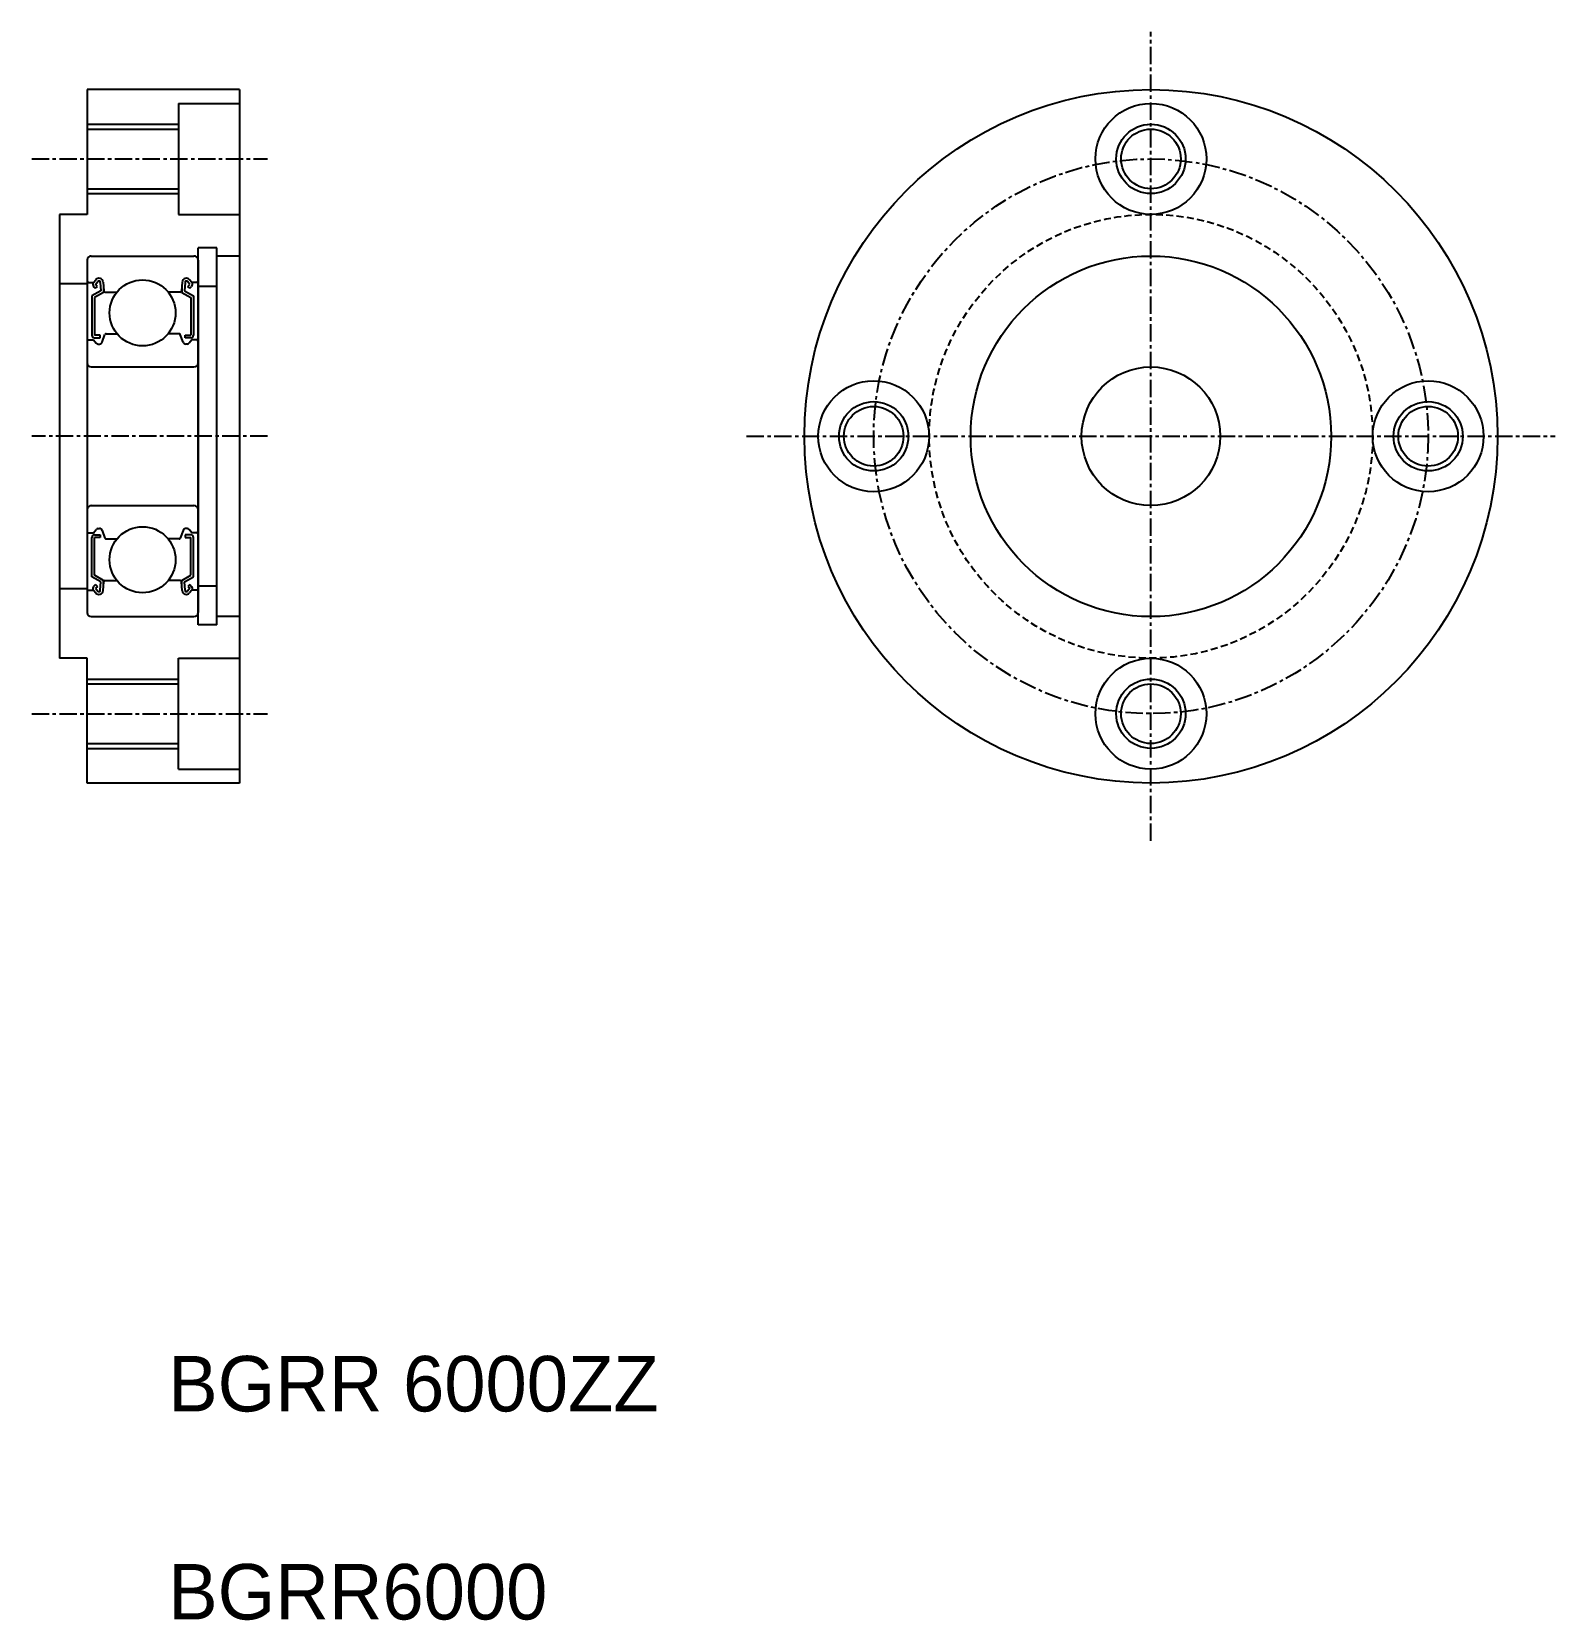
# Model space of a CAD drawing. Extents: x 199 to 309, y 77 to 192.
import ezdxf

# ---------------------------------------------------------------- set-up
doc = ezdxf.new("R2010")
doc.units = 0
doc.linetypes.add('CENTER', pattern=[2, 1.25, -0.25, 0.25, -0.25])
doc.linetypes.add('DASHED', pattern=[0.75, 0.5, -0.25])
doc.layers.get('0').update_dxf_attribs({"linetype": 'CONTINUOUS'})
doc.layers.add('CENTER', color=1, linetype='CENTER')

msp = doc.modelspace()

# ---------------------------------------------------------------- linework, layer by layer
for p, q in [((214.45, 187.58), (203.45, 187.58)), ((203.45, 187.58), (203.45, 178.58)), ((214.45, 187.58), (214.45, 137.58)), ((210.05, 186.58), (210.05, 178.58)), ((210.05, 186.58), (214.45, 186.58)), ((203.45, 184.73), (210.05, 184.73)), ((203.45, 180.43), (210.05, 180.43)), ((205.1, 180.43), (205.1, 180.43)), ((206.75, 180.43), (206.75, 180.43)), ((201.45, 178.58), (201.45, 146.58)), ((203.45, 178.58), (201.45, 178.58)), ((210.05, 178.58), (214.45, 178.58)), ((203.45, 175.28), (203.45, 149.88)), ((203.75, 175.58), (211.15, 175.58)), ((211.45, 148.98), (211.45, 176.18)), ((212.8, 176.18), (211.45, 176.18)), ((211.45, 175.28), (211.45, 149.88)), ((212.8, 148.98), (212.8, 176.18)), ((214.45, 175.58), (212.8, 175.58)), ((203.45, 173.58), (201.45, 173.58)), ((203.55, 173.68), (203.91, 173.68)), ((204.44, 173.08), (203.79, 172.7)), ((203.9, 173.66), (204.07, 173.87)), ((204.06, 173.25), (203.92, 173.39)), ((204.64, 172.96), (203.99, 172.59)), ((204.06, 173.53), (204.23, 173.74)), ((204.2, 173.39), (204.06, 173.53)), ((204.06, 173.25), (204.2, 173.39)), ((204.4, 173.68), (204.44, 173.08)), ((204.6, 173.7), (204.66, 173.07)), ((204.64, 173.32), (204.64, 172.96)), ((204.76, 172.98), (205.61, 172.98)), ((210.15, 172.98), (209.3, 172.98)), ((210.31, 173.7), (210.25, 173.07)), ((210.27, 173.32), (210.27, 172.96)), ((210.27, 172.96), (210.92, 172.59)), ((210.51, 173.68), (210.47, 173.08)), ((210.47, 173.08), (211.12, 172.7)), ((210.85, 173.53), (210.68, 173.74)), ((210.71, 173.39), (210.85, 173.53)), ((210.85, 173.25), (210.71, 173.39)), ((211.01, 173.66), (210.84, 173.87)), ((210.85, 173.25), (210.99, 173.39)), ((211.35, 173.68), (210.99, 173.68)), ((212.8, 173.38), (211.45, 173.38)), ((203.79, 172.7), (203.79, 169.88)), ((203.99, 172.59), (203.99, 169.88)), ((210.92, 172.59), (210.92, 169.88)), ((211.12, 172.7), (211.12, 169.88)), ((203.55, 169.53), (203.9, 169.53)), ((203.9, 169.53), (204.1, 169.3)), ((204.39, 169.88), (203.99, 169.88)), ((203.99, 169.68), (204.39, 169.68)), ((204.39, 169.68), (204.39, 169.88)), ((204.53, 169.36), (204.73, 169.91)), ((204.83, 169.98), (205.61, 169.98)), ((210.08, 169.98), (209.3, 169.98)), ((210.38, 169.36), (210.17, 169.91)), ((210.52, 169.68), (210.52, 169.88)), ((210.52, 169.88), (210.92, 169.88)), ((210.92, 169.68), (210.52, 169.68)), ((211, 169.53), (210.81, 169.3)), ((211.35, 169.53), (211, 169.53)), ((204.25, 169.23), (204.35, 169.23)), ((210.66, 169.23), (210.56, 169.23)), ((203.75, 167.58), (211.15, 167.58)), ((203.75, 157.58), (211.15, 157.58)), ((203.9, 155.63), (204.1, 155.86)), ((204.25, 155.93), (204.35, 155.93)), ((204.53, 155.8), (204.73, 155.24)), ((210.38, 155.8), (210.17, 155.24)), ((210.66, 155.93), (210.56, 155.93)), ((211, 155.63), (210.81, 155.86)), ((203.55, 155.63), (203.9, 155.63)), ((203.79, 152.45), (203.79, 155.28)), ((203.99, 155.48), (204.39, 155.48)), ((203.99, 152.57), (203.99, 155.28)), ((204.39, 155.28), (203.99, 155.28)), ((204.39, 155.48), (204.39, 155.28)), ((204.83, 155.18), (205.61, 155.18)), ((210.08, 155.18), (209.3, 155.18)), ((210.52, 155.48), (210.52, 155.28)), ((210.92, 155.48), (210.52, 155.48)), ((210.52, 155.28), (210.92, 155.28)), ((210.92, 152.57), (210.92, 155.28)), ((211.35, 155.63), (211, 155.63)), ((211.12, 152.45), (211.12, 155.28)), ((204.44, 152.08), (203.79, 152.45)), ((204.64, 152.19), (203.99, 152.57)), ((210.27, 152.19), (210.92, 152.57)), ((210.47, 152.08), (211.12, 152.45)), ((203.45, 151.58), (201.45, 151.58)), ((203.55, 151.48), (203.91, 151.48)), ((203.9, 151.49), (204.07, 151.29)), ((204.06, 151.9), (203.92, 151.76)), ((204.06, 151.9), (204.2, 151.76)), ((204.2, 151.76), (204.06, 151.62)), ((204.06, 151.62), (204.23, 151.42)), ((204.4, 151.48), (204.44, 152.08)), ((204.6, 151.45), (204.66, 152.09)), ((204.64, 151.83), (204.64, 152.19)), ((204.76, 152.18), (205.61, 152.18)), ((210.15, 152.18), (209.3, 152.18)), ((210.31, 151.45), (210.25, 152.09)), ((210.27, 151.83), (210.27, 152.19)), ((210.51, 151.48), (210.47, 152.08)), ((210.85, 151.62), (210.68, 151.42)), ((210.85, 151.9), (210.71, 151.76)), ((210.71, 151.76), (210.85, 151.62)), ((211.01, 151.49), (210.84, 151.29)), ((210.85, 151.9), (210.99, 151.76)), ((211.35, 151.48), (210.99, 151.48)), ((212.8, 151.78), (211.45, 151.78)), ((203.75, 149.58), (211.15, 149.58)), ((212.8, 148.98), (211.45, 148.98)), ((214.45, 149.58), (212.8, 149.58)), ((203.45, 146.58), (201.45, 146.58)), ((203.45, 137.58), (203.45, 146.58)), ((210.05, 138.58), (210.05, 146.58)), ((210.05, 146.58), (214.45, 146.58)), ((203.45, 144.73), (210.05, 144.73)), ((203.45, 140.43), (210.05, 140.43)), ((214.45, 137.58), (203.45, 137.58)), ((210.05, 138.58), (214.45, 138.58))]:
    msp.add_line(p, q)
at = {"color": 3}
for p, q in [((203.45, 185.08), (210.05, 185.08)), ((203.45, 180.08), (210.05, 180.08)), ((203.45, 145.08), (210.05, 145.08)), ((203.45, 140.08), (210.05, 140.08))]:
    msp.add_line(p, q, dxfattribs=at)
for centre, radius in [((280.19, 162.58), 25), ((280.19, 182.58), 4), ((280.19, 182.58), 2.15), ((280.19, 162.58), 13), ((207.45, 171.48), 2.38), ((280.19, 162.58), 5), ((260.19, 162.58), 4), ((300.19, 162.58), 4), ((260.19, 162.58), 2.15), ((300.19, 162.58), 2.15), ((207.45, 153.68), 2.38), ((280.19, 142.58), 4), ((280.19, 142.58), 2.15)]:
    msp.add_circle(centre, radius)
for centre in [(280.19, 182.58), (260.19, 162.58), (300.19, 162.58), (280.19, 142.58)]:
    msp.add_circle(centre, 2.5, dxfattribs=at)
at = {"color": 3, "linetype": 'DASHED'}
msp.add_circle((280.19, 162.58), 16, dxfattribs=at)
for centre, radius, start, end in [((203.75, 175.28), 0.3, 90, 180), ((211.15, 175.28), 0.3, 0, 90), ((203.55, 173.78), 0.1, 180, 270), ((204.06, 173.53), 0.2, 140.137, 225.002), ((204.3, 173.68), 0.3, 4.9354, 140.137), ((204.3, 173.67), 0.1, 3.1017, 139.9503), ((204.76, 173.08), 0.1, 184.9354, 270), ((210.15, 173.08), 0.1, 270, 355.0646), ((210.61, 173.68), 0.3, 39.863, 175.0646), ((210.61, 173.67), 0.1, 40.0497, 176.8983), ((210.85, 173.53), 0.2, 314.998, 39.863), ((211.35, 173.78), 0.1, 270, 0), ((203.55, 169.43), 0.1, 90, 180.8103), ((203.99, 169.88), 0.2, 180, 270), ((204.83, 169.88), 0.1, 90, 159.9916), ((210.08, 169.88), 0.1, 20.0084, 90), ((210.92, 169.88), 0.2, 270, 0), ((211.35, 169.43), 0.1, 359.1897, 90), ((204.25, 169.43), 0.2, 219.9762, 270), ((204.35, 169.43), 0.2, 270, 339.9916), ((210.56, 169.43), 0.2, 200.0084, 270), ((210.66, 169.43), 0.2, 270, 320.0238), ((203.75, 167.88), 0.3, 180, 270), ((211.15, 167.88), 0.3, 270, 0), ((203.75, 157.28), 0.3, 90, 180), ((211.15, 157.28), 0.3, 0, 90), ((204.25, 155.73), 0.2, 90, 140.0238), ((204.35, 155.73), 0.2, 20.0084, 90), ((210.56, 155.73), 0.2, 90, 159.9916), ((210.66, 155.73), 0.2, 39.9762, 90), ((203.55, 155.73), 0.1, 179.1897, 270), ((203.99, 155.28), 0.2, 90, 180), ((204.83, 155.28), 0.1, 200.0084, 270), ((210.08, 155.28), 0.1, 270, 339.9916), ((210.92, 155.28), 0.2, 0, 90), ((211.35, 155.73), 0.1, 270, 0.8103), ((203.55, 151.38), 0.1, 90, 180), ((204.06, 151.62), 0.2, 134.998, 219.863), ((204.3, 151.48), 0.3, 219.863, 355.0646), ((204.3, 151.48), 0.1, 220.0497, 356.8983), ((204.76, 152.08), 0.1, 90, 175.0646), ((210.15, 152.08), 0.1, 4.9354, 90), ((210.61, 151.48), 0.3, 184.9354, 320.137), ((210.61, 151.48), 0.1, 183.1017, 319.9503), ((210.85, 151.62), 0.2, 320.137, 45.002), ((211.35, 151.38), 0.1, 0, 90), ((203.75, 149.88), 0.3, 180, 270), ((211.15, 149.88), 0.3, 270, 0)]:
    msp.add_arc(centre, radius, start, end)
at = {"layer": 'CENTER', "color": 1, "linetype": 'CENTER'}
for p, q in [((280.19, 133.41), (280.19, 191.75)), ((199.45, 182.58), (216.45, 182.58)), ((216.45, 162.58), (199.45, 162.58)), ((251.02, 162.58), (309.36, 162.58)), ((199.45, 142.58), (216.45, 142.58))]:
    msp.add_line(p, q, dxfattribs=at)
msp.add_circle((280.19, 162.58), 20, dxfattribs=at)

# ---------------------------------------------------------------- texts
for s, p in [('BGRR 6000ZZ', (209.3, 92.27)), ('BGRR6000', (209.3, 77.27))]:
    msp.add_text(s, height=4).set_placement(p)

doc.saveas('drawing.dxf')
